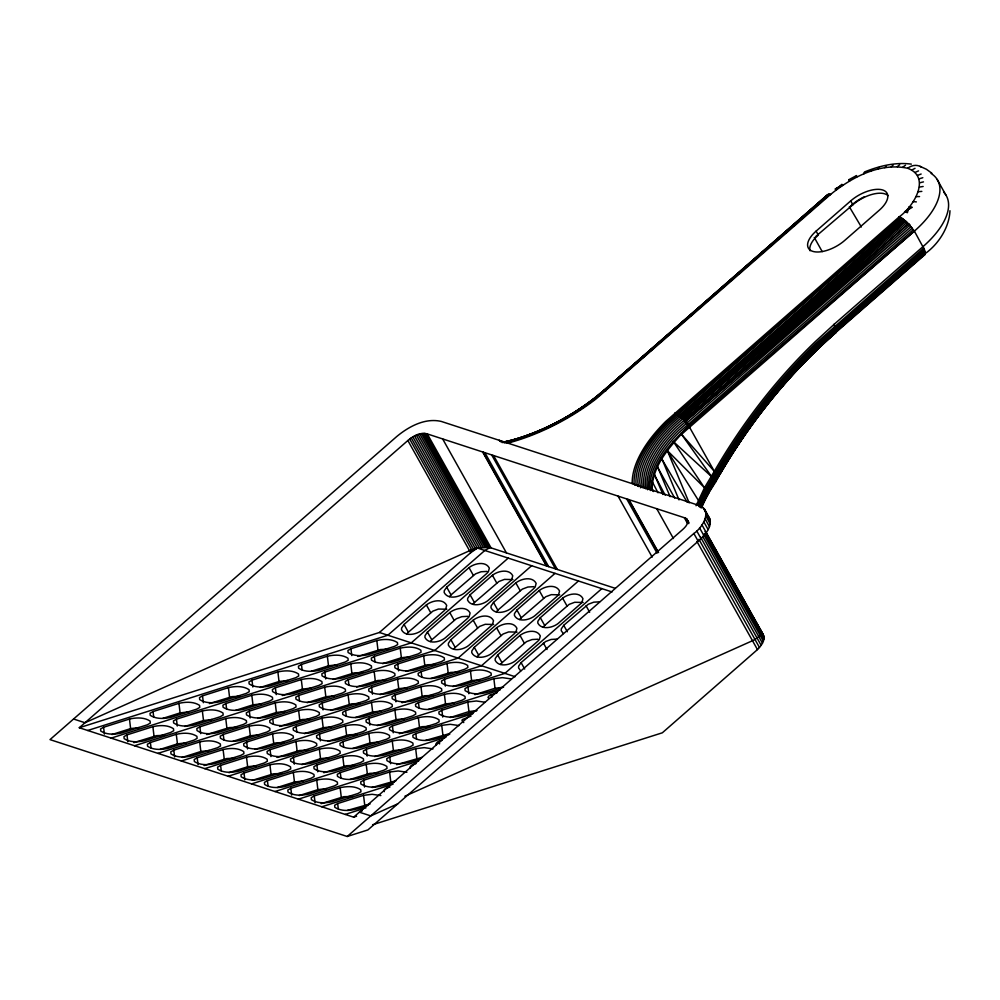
<?xml version="1.0" encoding="UTF-8"?>
<svg xmlns="http://www.w3.org/2000/svg" width="1000" height="1000" viewBox="0 0 1000 1000"><rect width="100%" height="100%" fill="white"/><g stroke="black" fill="none" stroke-linecap="round" stroke-linejoin="round"><path stroke-width="1.5" d="M347.212 836.488L693.85 533.488C702.275 527.987 713.275 510.15 698.713 505.337L441.337 421.45C425.175 417.6 408.75 426.55 396.637 436.613L50 739.613L347.212 836.488L367.912 829.925L698.188 541.225C704.963 535.45 715.325 523.925 707.4 515.275M372.625 824.75L662.337 732.8L757.463 649.587C761.2 645.763 766.05 639.85 763.037 634.3L701.938 524.85M922.463 256.2L924.925 254.175L924.4 249.525L914.375 231.125L908.438 223.762L899.925 217.8L668.388 422.512A124.025 59.312 -29.2 0 0 635.938 482.337L636.3 485.438L632.2 483.188A127.825 61.137 -29.2 0 1 665.638 421.525L899.338 216.737C913.337 206.887 931.787 177.262 907.65 168.263C879.762 162.3 851.8 177.312 830.675 194.35L596.112 398.862A127.825 61.137 -29.2 0 1 508.625 442.912L502.887 442.388L510.363 440.637A122.212 58.45 -29.2 0 0 594 398.525M949.975 210.725C949.212 228.85 936.737 246.688 922.05 255.688M651.562 490.425C650.612 463.775 671.125 442.325 689.362 425.4L913.388 229.613M924.388 255.263L925.138 252.025L836.15 329.825A512.125 411.463 -71.9 0 0 719.35 472.65L708.138 491.413A127.275 96.5 -44.8 0 0 700.675 506.55M826.712 196.938L828.1 194.4L830.675 194.35M863.763 173.975L863.988 172.537M674.737 413.062L681.263 417.337L688.8 425.925C672.8 443.938 652.812 462.925 652.013 488.713L653.35 491.5M826.6 196.238L827.663 194.775L829.975 194.963M606.075 390.675L603.5 390.725L602.65 392.025M640.45 487.8L640.938 486.512L634.25 484.475L634.038 482.675A125.9 60.213 -29.2 0 1 666.975 421.938L900.525 217.275L909.9 225.05M714.712 481.75L715.8 481.65L720.062 474.1A507.987 408.137 -71.9 0 1 836 332.388L836.287 329.7L834.188 324.263L923.037 246.6A75.725 36.212 -29.2 0 0 943.625 192.087M696.05 505.737L704.488 487.775L715.5 469.325A520.013 417.8 -71.9 0 1 814.887 341.987L834.188 324.263M870.913 171.275L871.587 169.662M697.663 505.262A126.925 96.237 -44.8 0 1 705.688 488.775L716.737 470.262A518.025 416.213 -71.9 0 1 815.725 343.413L923.8 248.1M718.662 471.938L707.513 490.613A126.9 96.213 -44.8 0 0 699.5 507.1M715.362 481.775L719.425 474.425A506.012 406.55 -71.9 0 1 770.8 399.975M712.45 485.387L713.962 482.962M673.213 441.463L715.775 480.5L716.012 481.4L708.363 493.562A131.137 99.425 -44.8 0 0 701.938 506.287M877.962 169.163L879.087 167.413M828.1 194.4L602.863 391.35L605.087 390.513L829.688 194.188M712.75 477.45L717.788 471.138A516.087 414.65 -71.9 0 1 816.413 344.762L924.4 249.525M884.788 167.662L886.35 165.825M719.862 474.325A506.887 407.262 -71.9 0 1 835.537 332.925L836 332.388M404.05 624.45L401.613 628L401.525 629.775C405.238 637.125 416.512 634.5 421.838 630.25L444.162 610.737L445.737 608.987L446.688 605.4C442.975 598.062 431.7 600.675 426.375 604.938L404.05 624.45L408.375 632.188L406.8 633.925M446.7 587.163L444.263 590.725L444.175 592.5C447.887 599.837 459.162 597.212 464.487 592.962L486.812 573.45L488.387 571.712L489.338 568.112C485.625 560.775 474.35 563.4 469.025 567.65L446.7 587.163L451.025 594.9L449.45 596.638M427.463 632.075L425.025 635.638L424.938 637.413C428.65 644.75 439.913 642.125 445.25 637.875L467.575 618.362L469.15 616.625L470.1 613.025C466.375 605.688 455.112 608.312 449.775 612.562L427.463 632.075L431.788 639.812L430.213 641.55M470.1 594.8L467.675 598.35L467.575 600.125C471.3 607.475 482.562 604.85 487.9 600.6L510.225 581.087L511.8 579.338L512.75 575.75C509.025 568.413 497.762 571.025 492.425 575.288L470.1 594.8L474.438 602.537L472.863 604.275M450.863 639.7L448.425 643.263L448.338 645.037C452.05 652.375 463.325 649.75 468.65 645.5L490.975 625.988L492.55 624.25L493.5 620.662C489.787 613.312 478.525 615.938 473.188 620.188L450.863 639.7L455.2 647.438L453.625 649.188M493.512 602.425L491.075 605.988L490.988 607.762C494.7 615.1 505.975 612.475 511.3 608.225L533.625 588.713L535.2 586.975L536.15 583.375C532.438 576.038 521.163 578.663 515.837 582.913L493.512 602.425L497.837 610.163L496.262 611.9M474.275 647.337L471.838 650.9L471.75 652.663C475.462 660.013 486.725 657.387 492.062 653.138L514.388 633.625L515.962 631.875L516.912 628.288C513.2 620.95 501.925 623.575 496.587 627.825L474.275 647.337L478.6 655.075L477.025 656.812M516.925 610.05L514.487 613.612L514.4 615.388C518.112 622.725 529.375 620.112 534.712 615.85L557.038 596.337L558.612 594.6L559.562 591.013C555.837 583.663 544.575 586.287 539.237 590.538L516.925 610.05L521.25 617.788L519.675 619.538M497.675 654.963L495.238 658.525L495.15 660.3C498.875 667.638 510.138 665.013 515.475 660.763L537.788 641.25L539.362 639.513L540.312 635.913C536.6 628.575 525.337 631.2 520 635.45L497.675 654.963L502.013 662.7L500.438 664.438M540.325 617.688L537.888 621.25L537.8 623.013C541.512 630.363 552.788 627.737 558.125 623.488L580.438 603.975L582.013 602.238L582.962 598.638C579.25 591.3 567.987 593.925 562.65 598.175L540.325 617.688L544.663 625.425L543.088 627.163M557.013 639.1L551.15 639.45L545.588 641.538L521.087 662.6L518.65 666.15L518.562 667.925L520.675 670.875M599.663 601.825L593.787 602.163L588.237 604.263L563.737 625.312L561.3 628.875L561.213 630.65L563.325 633.587M910.713 207L905.938 212.15L904.575 211.762L912.262 207.312L909.175 206.688L907.375 212.7L905.938 212.15M698.688 506.2A126.788 96.125 -44.8 0 1 706.7 489.725L717.788 471.138L711.538 476.488L680.825 433.35M891.287 166.825L893.25 164.925M903.125 218.85L671.338 424.137A120.5 57.625 -29.2 0 0 639.812 482.275L640.3 486.413M904.488 219.862L672.837 425.175A118.9 56.863 -29.2 0 0 641.737 482.525L642.3 487.8M908.587 223.625L675.775 427.6A116.163 55.55 -29.2 0 0 645.888 488.963M675.925 413.6L684.425 419.538L909.8 225.15L677.175 428.95A115.062 55.025 -29.2 0 0 647.575 489.738M905.575 221.25L674.325 426.325A117.45 56.163 -29.2 0 0 644.112 488.375M631.962 366.512L603.825 391.012L631.987 366.312M634.338 364.263L639.025 360.15M642.55 357.062L678.938 325.175M682.45 322.088L720.013 289.175M722.35 287.113L826.8 195.575M356.6 816.225L353.638 817.163L79.275 727.738L407.863 440.513C413.05 436.062 420.262 431.975 427.287 433.925L684.325 517.712L686.538 518.775L688.7 522.188M602.863 391.35L827.163 195.087M603.825 391L828.825 194.2M642.463 358.013L645.987 354.938M650.675 350.838L653.025 348.787M690.537 315.988L694.062 312.913M738.612 273.95L740.962 271.9M785.525 232.95L789.038 229.875M793.725 225.775L796.075 223.725M816.112 231.125L850.713 200.888A25.238 12.075 -29.2 0 1 882.775 190.012A25.238 12.075 -29.2 0 1 879.3 210.2L844.688 240.45A25.238 12.075 -29.2 0 1 812.638 251.325A25.238 12.075 -29.2 0 1 816.112 231.125L818.275 235L814.163 239.175A25.238 12.075 -29.2 0 0 810.037 250.775M849.325 206.762L861.35 226.988M79.275 727.738L379.412 632.475L470.712 552.675L477.425 548.062L612.087 591.962M408.375 632.188L432.887 611.125L438.438 609.038L446.85 609.225M451.025 594.9L475.538 573.85L481.087 571.75L486.95 571.413M508.225 558.1L411.262 642.862L111.125 738.112M677.337 414.175L901.8 217.987M902.688 219.237L669.85 423.25A122.212 58.45 -29.2 0 0 637.875 482.2L638.375 486.55M680.163 415.938L904.125 220.175M681.6 417.025L905.863 221.012M907.237 222.262L683.025 418.225L908.438 223.762M431.788 639.812L456.287 618.763L461.85 616.663L467.713 616.325M474.438 602.537L498.938 581.475L504.5 579.388L512.913 579.575M912.3 228.088L679.712 431.85A113.462 54.262 -29.2 0 0 650.325 490.525M931.087 173.45A75.725 36.212 -29.2 0 1 914.375 231.125L681.513 434.312L714.362 471.388L716.737 470.262M531.625 565.737L434.663 650.487L134.525 745.75M455.2 647.438L479.7 626.388L485.25 624.3L493.675 624.487M497.837 610.163L522.35 589.113L527.9 587.013L533.763 586.675M555.037 573.362L458.075 658.125L157.938 753.375M924.812 250.875L835.85 328.65A513.825 412.825 -71.9 0 0 718.675 471.95M852.938 316.1L855.263 314.075M925.225 253.088L836.263 330.863A510.538 410.188 -71.9 0 0 719.812 473.25L708.525 492.125A127.9 96.962 -44.8 0 0 701.038 507.325M925.125 253.988L834.125 333.413L835.537 332.925M924.85 254.725L834.912 333.275A506.012 406.55 -71.9 0 0 790.788 376.662M478.6 655.075L503.1 634.012L508.663 631.925L517.075 632.112M521.25 617.788L545.75 596.737L551.312 594.65L559.725 594.837M578.438 581L481.488 665.75L181.337 761.012M502.013 662.7L526.512 641.65L532.062 639.55L537.938 639.212M544.663 625.425L569.163 604.362L574.712 602.275L583.138 602.463M601.85 588.625L504.888 673.375L204.75 768.637M353.638 817.163L682.212 529.95C685.013 527.475 689.163 523.562 687.188 519.475M829.087 194.713L594.587 398.45A124.025 59.312 -29.2 0 1 509.7 441.188L504.363 442.438L499.113 440.275L500.763 441.788M634.3 364.475L638.987 360.387M642.513 357.325L646.025 354.263M650.713 350.175L653.062 348.137M661.263 340.988L680.025 324.663M682.362 322.625L687.05 318.538M690.575 315.475L692.913 313.438M717.537 292L726.912 283.837M730.438 280.775L733.95 277.712M738.637 273.625L740.987 271.588M778.5 238.925L782.013 235.863M785.525 232.8L789.05 229.737M793.737 225.65L796.075 223.612M684.425 419.538L685.788 420.938L911.087 226.6L678.487 430.375A114.15 54.588 -29.2 0 0 648.925 489.4M914.375 231.125L689.362 425.4L685.788 420.938M603.725 390.538L593.562 398.787A120.5 57.625 -29.2 0 1 511.1 440.312L502.95 442.212M602.487 391.662L593.263 399.237A118.9 56.863 -29.2 0 1 549.312 426.213M595.4 397.987L593.125 399.862A117.45 56.163 -29.2 0 1 588.562 403.3M597.675 396.125L599.95 394.25M605.087 390.513L595.288 398.562A125.9 60.213 -29.2 0 1 509.113 441.95L504.363 442.438M897.325 166.637L899.675 164.737M852 204.675L856.425 201.325A35.425 16.938 -29.2 0 1 864.438 196.725M842.375 184.725L835.088 189.137L842.913 185.1L841.825 184.35L836.575 189.587L835.763 189.275M902.812 167.125L905.5 165.25M850.512 206.088L852.887 204.75A25.238 12.075 -29.2 0 1 888.037 195.613M815.913 236.337L852.887 204.75L850.713 200.888M489.862 547.663L484.812 550.475L387.85 635.225L87.713 730.487M848.763 179.737L856.6 175.55M911.762 170.037L915.025 168.35M615.087 588.263L489.562 547.4L477.325 548.062L469.625 550.712L85 722.738L73.562 719.013M362.2 810.9L359.35 812.175L370.788 815.9L397.775 803.825M404.875 796.225L752.5 640.713C756.225 638.875 764.513 634.038 759.837 629.325M915.075 172.425L918.538 170.888M471.688 549.825L469.562 550.75L407.863 440.513M103.588 727.262L100.562 728.988L100.738 731.025C106.688 734.963 114.663 734.562 121.375 733.062L147.275 724.837L150.287 723.112L150.113 721.075C144.162 717.138 136.188 717.537 129.475 719.038L103.588 727.262L104.4 734.1M153.05 711.562L150.037 713.288L150.213 715.325C156.163 719.262 164.137 718.85 170.85 717.362L196.737 709.137L199.75 707.412L199.575 705.375C193.637 701.438 185.662 701.838 178.95 703.337L153.05 711.562L153.713 717.025M202.525 695.863L199.513 697.588L199.688 699.625C205.625 703.562 213.612 703.15 220.312 701.663L246.213 693.438L249.225 691.712L249.05 689.675C243.1 685.738 235.125 686.137 228.412 687.638L202.525 695.863L203.337 702.7M252 680.163L248.975 681.875L249.15 683.925C255.1 687.862 263.075 687.45 269.788 685.95L295.675 677.738L298.7 676.012L298.525 673.975C292.575 670.037 284.6 670.438 277.887 671.938L252 680.163L252.812 687M126.988 734.887L123.975 736.612L124.15 738.65C130.1 742.588 138.075 742.188 144.787 740.688L170.675 732.475L173.688 730.75L173.512 728.713C167.575 724.775 159.588 725.175 152.887 726.675L126.988 734.887L127.812 741.725M301.462 664.45L298.45 666.175L298.625 668.213C304.575 672.163 312.55 671.75 319.262 670.25L345.15 662.038L348.162 660.312L347.987 658.275C342.05 654.338 334.062 654.737 327.362 656.237L301.462 664.45L302.113 669.925M176.462 719.188L173.45 720.913L173.625 722.95C179.562 726.888 187.55 726.488 194.25 724.987L220.15 716.775L223.162 715.05L222.987 713.012C217.037 709.062 209.062 709.475 202.35 710.975L176.462 719.188L177.275 726.025M350.938 648.75L347.925 650.475L348.1 652.513C354.038 656.45 362.025 656.05 368.725 654.55L394.625 646.338L397.638 644.613L397.463 642.575C391.512 638.638 383.537 639.038 376.825 640.537L350.938 648.75L351.75 655.588M225.938 703.487L222.913 705.212L223.088 707.25C229.037 711.188 237.013 710.788 243.725 709.287L269.613 701.075L272.638 699.35L272.462 697.3C266.512 693.363 258.538 693.775 251.825 695.275L225.938 703.487L226.588 708.962M275.4 687.788L272.387 689.513L272.562 691.55C278.512 695.487 286.488 695.088 293.2 693.587L319.088 685.362L322.1 683.637L321.925 681.6C315.988 677.663 308 678.075 301.3 679.562L275.4 687.788L276.212 694.625M150.4 742.525L147.387 744.237L147.562 746.287C153.5 750.225 161.488 749.812 168.188 748.312L194.088 740.1L197.1 738.375L196.925 736.338C190.975 732.4 183 732.8 176.287 734.3L150.4 742.525L151.05 747.987M324.875 672.087L321.863 673.812L322.038 675.85C327.975 679.788 335.95 679.388 342.663 677.887L368.562 669.663L371.575 667.938L371.4 665.9C365.45 661.963 357.475 662.375 350.763 663.863L324.875 672.087L325.688 678.925M199.875 726.812L196.85 728.538L197.025 730.575C202.975 734.525 210.95 734.112 217.662 732.613L243.55 724.4L246.575 722.675L246.4 720.638C240.45 716.7 232.475 717.1 225.763 718.6L199.875 726.812L200.688 733.65M374.35 656.388L371.325 658.112L371.5 660.15C377.45 664.087 385.425 663.688 392.137 662.188L418.025 653.962L421.05 652.237L420.875 650.2C414.925 646.263 406.95 646.663 400.238 648.162L374.35 656.388L375 661.85M249.338 711.112L246.325 712.837L246.5 714.875C252.45 718.812 260.425 718.413 267.137 716.912L293.025 708.7L296.038 706.975L295.863 704.938C289.925 701 281.938 701.4 275.238 702.9L249.338 711.112L250.15 717.95M298.812 695.413L295.788 697.138L295.975 699.175C301.913 703.112 309.887 702.712 316.6 701.213L342.5 693L345.513 691.275L345.337 689.237C339.387 685.3 331.413 685.7 324.7 687.2L298.812 695.413L299.462 700.888M173.8 750.15L170.787 751.875L170.963 753.913C176.912 757.85 184.887 757.45 191.6 755.95L217.488 747.725L220.512 746.012L220.338 743.962C214.387 740.025 206.412 740.438 199.7 741.925L173.8 750.15L174.625 756.988M348.275 679.712L345.262 681.438L345.438 683.475C351.388 687.412 359.363 687.013 366.075 685.512L391.962 677.3L394.988 675.575L394.812 673.538C388.862 669.6 380.887 670 374.175 671.5L348.275 679.712L348.938 685.188M223.275 734.45L220.263 736.175L220.438 738.213C226.375 742.15 234.363 741.75 241.062 740.25L266.962 732.025L269.975 730.3L269.8 728.263C263.863 724.325 255.875 724.737 249.175 726.225L223.275 734.45L223.925 739.912M397.75 664.013L394.738 665.738L394.913 667.775C400.85 671.712 408.837 671.312 415.538 669.812L441.438 661.6L444.45 659.875L444.275 657.837C438.338 653.9 430.35 654.3 423.65 655.8L397.75 664.013L398.562 670.85M272.75 718.75L269.725 720.475L269.9 722.513C275.85 726.45 283.825 726.05 290.538 724.55L316.438 716.325L319.45 714.6L319.275 712.562C313.325 708.625 305.35 709.025 298.637 710.525L272.75 718.75L273.4 724.212M322.212 703.05L319.2 704.775L319.375 706.812C325.325 710.75 333.3 710.337 340.012 708.85L365.9 700.625L368.925 698.9L368.738 696.862C362.8 692.925 354.825 693.325 348.113 694.825L322.212 703.05L323.038 709.887M197.213 757.775L194.2 759.5L194.375 761.538C200.312 765.475 208.3 765.075 215 763.575L240.9 755.362L243.912 753.637L243.738 751.6C237.787 747.663 229.812 748.062 223.1 749.562L197.213 757.775L198.025 764.613M371.688 687.35L368.675 689.075L368.85 691.112C374.787 695.05 382.775 694.638 389.475 693.15L415.375 684.925L418.387 683.2L418.212 681.162C412.262 677.225 404.288 677.625 397.575 679.125L371.688 687.35L372.5 694.188M246.688 742.075L243.663 743.8L243.837 745.837C249.788 749.775 257.762 749.375 264.475 747.875L290.375 739.663L293.387 737.938L293.212 735.9C287.262 731.963 279.288 732.362 272.575 733.863L246.688 742.075L247.5 748.913M421.163 671.65L418.137 673.363L418.312 675.413C424.263 679.35 432.238 678.938 438.95 677.438L464.837 669.225L467.863 667.5L467.688 665.462C461.737 661.525 453.762 661.925 447.05 663.425L421.163 671.65L421.812 677.113M296.15 726.375L293.137 728.1L293.312 730.138C299.262 734.075 307.238 733.675 313.95 732.175L339.837 723.962L342.85 722.237L342.675 720.2C336.737 716.263 328.762 716.663 322.05 718.162L296.15 726.375L296.812 731.85M345.625 710.675L342.612 712.4L342.788 714.438C348.725 718.375 356.712 717.975 363.413 716.475L389.312 708.263L392.325 706.538L392.15 704.5C386.2 700.562 378.225 700.962 371.512 702.463L345.625 710.675L346.275 716.15M220.625 765.413L217.6 767.138L217.775 769.175C223.725 773.112 231.7 772.7 238.412 771.213L264.3 762.987L267.325 761.263L267.15 759.225C261.2 755.288 253.225 755.688 246.513 757.188L220.625 765.413L221.275 770.875M395.1 694.975L392.075 696.7L392.25 698.737C398.2 702.675 406.175 702.275 412.887 700.775L438.775 692.562L441.8 690.837L441.625 688.787C435.675 684.85 427.7 685.263 420.988 686.762L395.1 694.975L395.913 701.812M270.087 749.712L267.075 751.438L267.25 753.475C273.2 757.412 281.175 757 287.887 755.512L313.775 747.288L316.788 745.562L316.613 743.525C310.675 739.587 302.688 739.987 295.988 741.488L270.087 749.712L270.912 756.55M444.562 679.275L441.55 681L441.725 683.037C447.675 686.975 455.65 686.575 462.362 685.075L488.25 676.85L491.262 675.138L491.087 673.088C485.15 669.15 477.163 669.562 470.462 671.05L444.562 679.275L445.375 686.112M319.562 734.013L316.55 735.725L316.725 737.775C322.663 741.712 330.65 741.3 337.35 739.8L363.25 731.587L366.262 729.862L366.087 727.825C360.138 723.888 352.163 724.287 345.45 725.788L319.562 734.013L320.375 740.85M369.038 718.3L366.012 720.025L366.188 722.075C372.137 726.012 380.112 725.6 386.825 724.1L412.713 715.888L415.737 714.163L415.562 712.125C409.613 708.188 401.637 708.587 394.925 710.088L369.038 718.3L369.85 725.138M244.025 773.037L241.012 774.762L241.188 776.8C247.138 780.738 255.113 780.337 261.825 778.838L287.712 770.625L290.725 768.9L290.55 766.862C284.613 762.925 276.625 763.325 269.925 764.825L244.025 773.037L244.838 779.875M418.5 702.6L415.487 704.325L415.662 706.363C421.613 710.3 429.588 709.9 436.3 708.4L462.188 700.188L465.2 698.462L465.025 696.425C459.087 692.487 451.1 692.887 444.4 694.388L418.5 702.6L419.15 708.075M293.5 757.337L290.487 759.062L290.663 761.1C296.6 765.037 304.575 764.638 311.288 763.138L337.188 754.925L340.2 753.2L340.025 751.15C334.075 747.212 326.1 747.625 319.387 749.125L293.5 757.337L294.312 764.175M511.175 678.913L502.425 677.65L493.862 678.688L467.975 686.9L464.963 688.625L465.138 690.662C476.863 697.862 491.488 690.888 503.025 687.225M342.975 741.637L339.95 743.363L340.125 745.4C346.075 749.338 354.05 748.938 360.763 747.438L386.65 739.212L389.675 737.5L389.5 735.45C383.55 731.513 375.575 731.925 368.862 733.413L342.975 741.637L343.625 747.113M392.438 725.938L389.425 727.663L389.6 729.7C395.55 733.637 403.525 733.238 410.238 731.737L436.125 723.512L439.137 721.787L438.963 719.75C433.025 715.812 425.037 716.225 418.338 717.712L392.438 725.938L393.25 732.775M267.438 780.662L264.413 782.387L264.6 784.438C270.538 788.375 278.512 787.962 285.225 786.462L311.125 778.25L314.137 776.525L313.962 774.488C308.012 770.55 300.038 770.95 293.325 772.45L267.438 780.662L268.087 786.137M485.112 702.25L476.362 700.975L467.8 702.013L441.912 710.238L438.888 711.963L439.062 714C450.8 721.188 465.425 714.225 476.962 710.55M316.9 764.963L313.888 766.688L314.062 768.725C320.012 772.663 327.987 772.262 334.7 770.763L360.588 762.55L363.612 760.825L363.438 758.787C357.488 754.85 349.513 755.25 342.8 756.75L316.9 764.963L317.725 771.8M497.137 692.712L489.5 695.325L488.038 697.275L488.537 698.3M366.375 749.262L363.363 750.987L363.537 753.025C369.475 756.963 377.463 756.562 384.162 755.062L410.062 746.85L413.075 745.125L412.9 743.088C406.962 739.15 398.975 739.55 392.275 741.05L366.375 749.262L367.188 756.1M459.05 725.575L450.3 724.312L441.737 725.35L415.85 733.562L412.825 735.288L413 737.325C424.338 744.312 438.575 737.938 449.762 734.25M290.837 788.3L287.825 790.025L288 792.062C293.95 796 301.925 795.6 308.637 794.1L334.525 785.875L337.55 784.15L337.362 782.113C331.425 778.175 323.45 778.587 316.737 780.075L290.837 788.3L291.663 795.138M340.312 772.6L337.3 774.325L337.475 776.363C343.413 780.3 351.4 779.9 358.1 778.4L384 770.175L387.013 768.45L386.838 766.413C380.887 762.475 372.912 762.887 366.2 764.375L340.312 772.6L340.962 778.062M432.987 748.913L424.237 747.638L415.675 748.675L389.787 756.9L386.763 758.625L386.938 760.662C397.175 767.025 410.275 762.275 420.525 758.587M442.125 740.288L437.375 741.988L435.913 743.938L436.413 744.963M314.25 795.925L311.238 797.65L311.413 799.688C317.35 803.625 325.337 803.225 332.038 801.725L357.938 793.512L360.95 791.787L360.775 789.75C354.825 785.812 346.85 786.213 340.138 787.712L314.25 795.925L315.062 802.763M406.925 772.237L398.175 770.975L389.613 772.013L363.725 780.225L360.7 781.95L360.875 783.988C371.112 790.362 384.212 785.612 394.462 781.912M380.863 795.562L372.113 794.3L363.55 795.337L337.663 803.562L334.637 805.288L334.812 807.325C345.05 813.688 358.15 808.938 368.4 805.25M864.6 171.925C879.3 165.963 895.413 161.975 911.338 164.125M917.525 175.375L921.15 174.025M111.912 734.55L130.612 728.612L139.175 727.575M162.825 718.388L180.087 712.913L188.65 711.875M209.425 703.6L232.037 696.625L240.238 696.287M260.325 687.45L279.025 681.513L287.587 680.475M311.238 671.287L328.5 665.812L337.062 664.775M357.837 656.5L380.45 649.513L388.65 649.188M133.887 742.638L156.512 735.65L164.7 735.325M184.8 726.475L203.5 720.537L212.05 719.5M235.7 710.325L252.963 704.837L261.525 703.8M282.3 695.537L302.438 689.137L311 688.1M333.212 679.375L354.387 672.85L362.587 672.513M382.675 663.675L401.375 657.738L409.938 656.7M160.175 749.35L177.438 743.875L185.987 742.837M206.762 734.562L229.387 727.575L237.575 727.25M257.675 718.413L276.375 712.475L284.925 711.438M307.15 702.7L325.85 696.775L334.4 695.725M356.613 687L377.8 680.475L385.988 680.15M406.087 671.3L427.262 664.775L435.462 664.45M182.138 757.438L200.837 751.5L209.4 750.462M233.05 741.275L250.312 735.8L258.863 734.762M279.637 726.488L302.262 719.513L310.462 719.175M330.55 710.337L351.737 703.812L359.925 703.475M380.025 694.638L398.725 688.7L407.275 687.663M430.925 678.475L450.675 672.412L458.875 672.075M204.112 765.525L226.725 758.538L234.925 758.213M255.012 749.362L276.2 742.837L284.4 742.513M304.488 733.662L323.188 727.738L331.75 726.688M355.4 717.513L372.663 712.025L381.213 710.987M401.987 702.725L424.613 695.738L433.862 695.462M452.9 686.562L471.6 680.625L480.163 679.587M228.95 772.7L247.65 766.762L256.212 765.725M276.988 757.45L299.613 750.475L307.8 750.138M327.9 741.3L349.075 734.775L357.275 734.438M377.362 725.6L396.062 719.663L404.625 718.625M428.275 709.438L445.538 703.962L454.1 702.925M474.862 694.65L495.012 688.263L503.562 687.225M228.162 776.263L500.062 689.975M252.362 780.325L273.538 773.8L281.737 773.475M301.837 764.625L320.538 758.688L329.087 757.65M352.738 748.475L370 742.987L378.562 741.95M399.338 733.688L421.95 726.7L430.15 726.363M450.25 717.525L468.95 711.587L476.45 710.575M251.562 783.9L472.95 713.637M471.075 716.038L462.3 719.587L461.975 720.6L463.775 722.6M277.213 787.5L294.475 782.025L303.025 780.987M323.8 772.712L346.425 765.725L354.613 765.4M374.712 756.562L393.413 750.625L401.962 749.587M425.625 740.4L448.288 733.975M274.975 791.525L445.838 737.3M299.175 795.588L317.875 789.65L326.438 788.612M350.087 779.425L369.825 773.363L378.025 773.025M396.675 764.638L422.212 757.3M298.375 799.163L418.738 760.962M416.062 763.612L411.312 765.312L409.85 767.262L410.35 768.288M321.15 803.675L343.762 796.688L353.025 796.425M372.05 787.513L396.15 780.638M321.788 806.787L393.113 784.15M390 786.95L385.25 788.65L383.787 790.6L384.288 791.625M347.425 810.387L370.087 803.962M345.2 814.412L366 807.812M919.087 178.85L922.812 177.712M475.375 548.575L477.425 548.062M919.712 182.775L923.475 181.887M502 442.537L511.887 440.213A118.9 56.863 -29.2 0 0 547.987 426.838M919.412 187.087L923.15 186.475M918.175 191.713L921.838 191.388M916.025 196.588L919.55 196.562M913.012 201.6L916.35 201.9M637.463 485.712L640.938 486.512M379.412 632.475L515.125 676.712M898.637 217.338L899.925 217.8M920.025 166.337L926.438 169.275L931.862 173.212M899.338 216.737L900.525 217.275M763.037 634.3L753.6 618.188M651.263 487.85L653.525 491.4M651.825 480.9L658.025 492.775M653.662 473.5L665.188 495.175M656.775 465.763L674.725 498.113M661.1 457.775L687.163 502.2M666.6 449.637L698.25 500.138M673.913 442.413L704.488 487.775L667.312 450.575L689.163 502.863M848.975 179.95L849.638 180.95M688.8 425.925L715.2 472.9M937.163 179.45L945.825 194.925M814.262 237.413L822.2 251.6M704.625 509.237L709.963 519.012M703.075 507.537L706.688 513.987M706.05 513.587L710.375 521.325M705.875 516.163L710.212 523.9M705.125 518.925L709.45 526.663M703.8 521.838L708.138 529.575M705.475 531.613L763.75 635.737M705.188 531.7L724.1 565.487M725.612 568.188L752.087 615.487M705.8 533.325L764.038 637.375M704.9 533.75L763.925 639.188M703.637 534.388L763.388 641.137M699.562 527.875L703.9 535.625M702.688 536.413L762.463 643.2M700.625 537.2L761.137 645.312M696.725 530.9L701.062 538.638M698.938 539.312L759.463 647.463M686.538 518.775L688.812 522.837M685.688 518.225L688.713 523.638M693.85 533.488L698.188 541.225M684.325 517.712L687.362 523.138M696.938 541.462L757.463 649.587M656.737 508.725L673.438 538.55M628.975 499.675L658.575 552.55M628.488 499.513L658.088 552.388M626.712 498.938L657.075 553.175M618.038 496.112L652.188 557.125M586.062 605.8L589.663 612.25M493.575 455.538L557.325 569.438M491.688 454.925L555.438 568.825M484.888 452.7L548.65 566.613M483.125 452.125L546.888 566.038M482.638 451.975L546.388 565.875M562.65 598.175L566.975 605.913M563.737 625.312L567.337 631.763M539.237 590.538L543.575 598.275M442.65 438.938L506.4 552.837M515.837 582.913L520.163 590.65M427.287 433.925L491.037 547.837M543.413 643.088L547.013 649.525M425.825 433.512L489.562 547.4M424.5 433.363L488.212 547.163M423.038 433.375L486.662 547.038M421.463 433.562L484.975 547.025M419.787 433.913L483.15 547.125M418.05 434.438L481.25 547.337M416.3 435.1L479.288 547.65M414.538 435.913L477.325 548.062M492.425 575.288L496.763 583.025M412.825 436.838L475.637 549.038M411.188 437.875L474 550.075M520 635.45L524.338 643.188M409.65 439L472.463 551.2M469.625 550.712L470.712 552.675M469.025 567.65L473.35 575.388M521.087 662.6L524.7 669.038M496.587 627.825L500.925 635.562M473.188 620.188L477.512 627.925M449.775 612.562L454.113 620.3M426.375 604.938L430.7 612.675M833.9 324.525L836.275 331.662A509.3 409.188 -71.9 0 0 720.037 473.738L707.862 493.787A132.613 100.55 -44.8 0 0 701.363 506.662M654.4 474.387L662.938 494.513M657.5 466.662L670.1 496.675M661.825 458.7L679.025 499.888M856.413 175.987L856.625 177.225M493.862 678.688L495.012 688.263M491.375 694.538L491.712 697.275M470.462 671.05L471.6 680.625M467.975 686.9L468.787 693.737M467.8 702.013L468.95 711.587M447.05 663.425L448.188 673M444.4 694.388L445.538 703.962M441.912 710.238L442.725 717.075M441.737 725.35L442.875 734.925M439.25 741.2L439.575 743.925M423.65 655.8L424.787 665.375M420.988 686.762L422.125 696.325M418.338 717.712L419.475 727.288M415.85 733.562L416.5 739.038M415.675 748.675L416.812 758.25M400.238 648.162L401.375 657.738M397.575 679.125L398.725 688.7M394.925 710.088L396.062 719.663M392.275 741.05L393.413 750.625M376.825 640.537L377.975 650.113M389.787 756.9L390.6 763.737M389.613 772.013L390.75 781.587M374.175 671.5L375.312 681.075M371.512 702.463L372.663 712.025M368.862 733.413L370 742.987M366.2 764.375L367.35 773.95M350.763 663.863L351.912 673.438M363.725 780.225L364.538 787.062M363.55 795.337L364.688 804.912M348.113 694.825L349.25 704.4M345.45 725.788L346.6 735.362M342.8 756.75L343.938 766.325M327.362 656.237L328.5 665.812M340.138 787.712L341.287 797.288M324.7 687.2L325.85 696.775M337.663 803.562L338.312 809.025M322.05 718.162L323.188 727.738M319.387 749.125L320.538 758.688M316.737 780.075L317.875 789.65M301.3 679.562L302.438 689.137M298.637 710.525L299.775 720.1M295.988 741.488L297.125 751.062M293.325 772.45L294.475 782.025M277.887 671.938L279.025 681.513M275.238 702.9L276.375 712.475M272.575 733.863L273.712 743.438M269.925 764.825L271.062 774.388M251.825 695.275L252.963 704.837M249.175 726.225L250.312 735.8M246.513 757.188L247.65 766.762M228.412 687.638L229.562 697.212M225.763 718.6L226.9 728.175M223.1 749.562L224.25 759.137M202.35 710.975L203.5 720.537M199.7 741.925L200.837 751.5M178.95 703.337L180.087 712.913M176.287 734.3L177.438 743.875M152.887 726.675L154.025 736.237M129.475 719.038L130.612 728.612M730.362 455.375A505.375 406.037 -71.9 0 1 731.95 452.875M736.175 446.388A505.375 406.037 -71.9 0 1 737.9 443.775M742.275 437.312A505.375 406.037 -71.9 0 1 744.938 433.462M748.525 428.375A505.375 406.037 -71.9 0 1 754.925 419.575M763.375 408.488A505.375 406.037 -71.9 0 1 777.95 390.562M782.95 384.75A505.375 406.037 -71.9 0 1 796.25 370.037M808.913 356.975A505.375 406.037 -71.9 0 1 817.55 348.562M821.912 344.438A505.375 406.037 -71.9 0 1 829.663 337.362M772.75 397.587A506.012 406.55 -71.9 0 1 788.737 378.938M907.65 168.263A16.225 13.037 -71.9 0 1 921.4 167.087M702.275 505.812A129.85 98.45 -44.8 0 1 708.65 493.212M701.162 508.038A128.763 97.625 -44.8 0 1 708.7 492.725M586.225 404.988A117.45 56.163 -29.2 0 1 576.613 411.512M574.138 413.075A117.45 56.163 -29.2 0 1 566.6 417.612M564.038 419.075A117.45 56.163 -29.2 0 1 561.462 420.5M554.963 423.913A117.45 56.163 -29.2 0 1 549.712 426.5M548.387 427.125A117.45 56.163 -29.2 0 1 536.45 432.337M535.125 432.863A117.45 56.163 -29.2 0 1 528.488 435.375M524.525 436.763A117.45 56.163 -29.2 0 1 504.087 442.425"/></g></svg>
